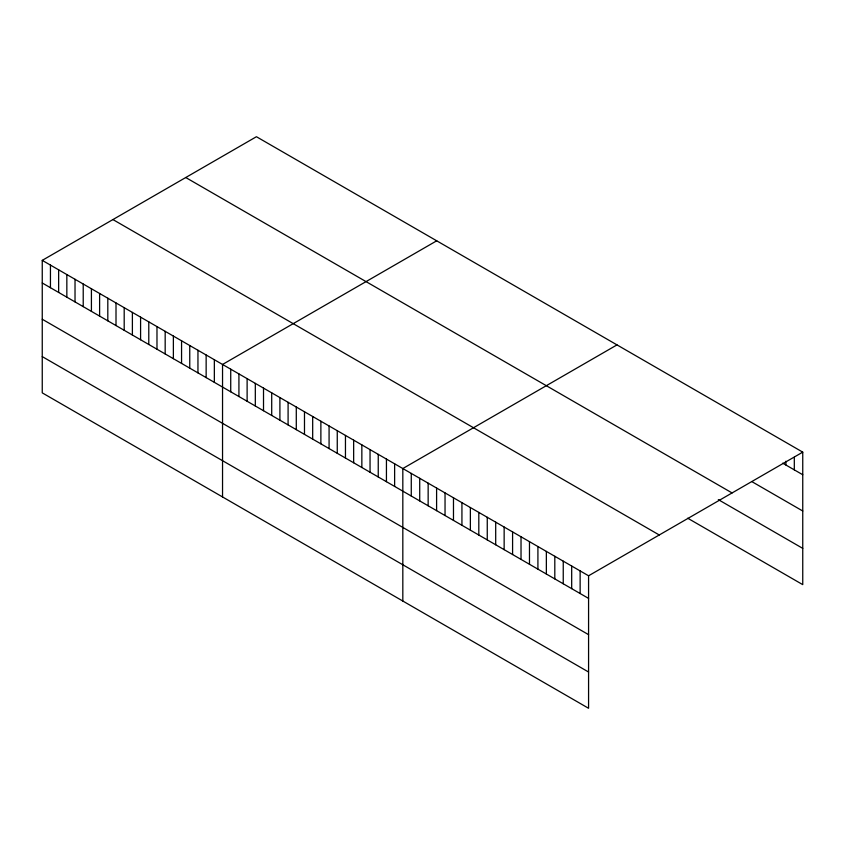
<?xml version="1.0" encoding="UTF-8"?>
<svg xmlns="http://www.w3.org/2000/svg" width="845" height="845" viewBox="0 0 845 845"><rect width="100%" height="100%" fill="white"/><g stroke="black" fill="none" stroke-linecap="round" stroke-linejoin="round"><path stroke-width="1.27" d="M42.25 260.366L588.574 575.783L588.574 708.279L42.25 392.862L42.25 260.366L256.426 136.721L802.75 452.138L802.75 584.634L687.714 518.217M436.717 240.804L222.541 364.459L222.541 496.955M616.998 344.897L402.822 468.542L402.822 601.038M588.574 575.783L802.75 452.138M782.702 463.166L802.75 474.742M752.092 481.756L802.75 511.003M185.752 177.524L732.076 492.941M718.313 499.627L802.75 548.373M112.924 219.563L659.248 534.98M42.25 282.98L588.574 598.397M42.25 319.241L588.574 634.658M42.25 356.601L588.574 672.018M794.311 457.314L794.311 469.873M785.861 461.233L785.861 464.993M580.135 570.914L580.135 593.528M571.685 566.034L571.685 588.648M563.245 561.164L563.245 583.779M554.806 556.285L554.806 578.899M546.356 551.415L546.356 574.03M537.916 546.535L537.916 569.15M529.477 541.666L529.477 564.28M521.027 536.786L521.027 559.401M512.588 531.917L512.588 554.531M504.148 527.037L504.148 549.651M495.698 522.168L495.698 544.782M487.259 517.288L487.259 539.902M478.809 512.419L478.809 535.033M470.369 507.539L470.369 530.153M461.93 502.669L461.93 525.284M453.48 497.789L453.48 520.404M445.04 492.92L445.04 515.534M436.601 488.04L436.601 510.655M428.151 483.171L428.151 505.785M419.712 478.291L419.712 500.905M411.272 473.422L411.272 496.036M394.626 463.81L394.626 486.424M386.44 459.078L386.44 481.692M378.243 454.356L378.243 476.96M370.047 449.624L370.047 472.228M361.85 444.892L361.85 467.496M353.654 440.161L353.654 462.764M345.457 435.428L345.457 458.043M337.261 430.696L337.261 453.311M329.075 425.964L329.075 448.579M320.878 421.232L320.878 443.847M312.682 416.5L312.682 439.115M304.485 411.768L304.485 434.383M296.289 407.036L296.289 429.651M288.092 402.304L288.092 424.919M279.906 397.572L279.906 420.187M271.71 392.84L271.71 415.455M263.513 388.108L263.513 410.723M255.317 383.387L255.317 405.991M247.12 378.655L247.12 401.259M238.924 373.923L238.924 396.527M230.727 369.191L230.727 391.805M214.345 359.727L214.345 382.341M206.148 354.995L206.148 377.609M197.952 350.263L197.952 372.877M189.755 345.531L189.755 368.145M181.559 340.799L181.559 363.413M173.373 336.067L173.373 358.681M165.176 331.335L165.176 353.949M156.98 326.603L156.98 349.217M148.783 321.871L148.783 344.485M140.587 317.15L140.587 339.753M132.39 312.418L132.39 335.021M124.194 307.686L124.194 330.289M116.008 302.954L116.008 325.557M107.811 298.222L107.811 320.836M99.615 293.49L99.615 316.104M91.418 288.758L91.418 311.372M83.222 284.026L83.222 306.64M75.025 279.294L75.025 301.908M66.84 274.562L66.84 297.176M58.643 269.83L58.643 292.444M50.446 265.098L50.446 287.712"/></g></svg>
